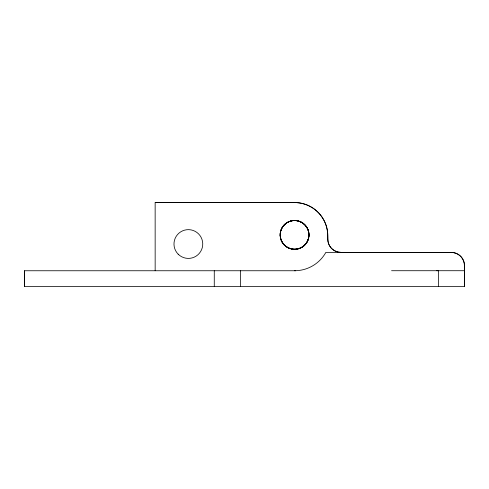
<?xml version="1.0" encoding="UTF-8"?>
<svg xmlns="http://www.w3.org/2000/svg" width="489" height="489" viewBox="0 0 489 489"><rect width="100%" height="100%" fill="white"/><g stroke="black" fill="none" stroke-linecap="round" stroke-linejoin="round"><path stroke-width="0.73" d="M155.16 270.759L155.147 202.562L294.567 202.55A33.215 33.215 0 0 1 327.789 235.777L327.85 239.286A13.075 13.075 0 0 0 340.925 252.361M438.401 286.407L438.419 270.717L436.763 270.717M155.196 202.58L294.574 202.568A33.215 33.215 0 0 1 327.74 235.777L327.801 239.286A13.075 13.075 0 0 0 340.876 252.361L451.371 252.458A13.075 13.075 0 0 1 464.507 265.484L464.434 286.407L464.403 265.515A13.075 13.075 0 0 0 451.323 252.458M451.433 252.41L325.79 252.422L325.625 252.813A35.825 35.825 0 0 1 294.604 270.735M295.717 270.747L24.45 270.759L24.517 286.45M391.561 270.723L464.55 270.717L464.55 286.407L24.456 286.45L24.511 270.759M240.423 286.432L240.435 270.741M214.268 286.432L214.28 270.741M178.192 254.194A14.383 14.383 0 0 0 202.257 247.746A14.383 14.383 0 0 0 184.634 230.136A14.383 14.383 0 0 0 178.192 254.194M284.415 245.062A14.383 14.383 0 0 0 308.473 238.608A14.383 14.383 0 0 0 290.857 220.997A14.383 14.383 0 0 0 284.415 245.062A14.383 14.383 0 0 0 308.437 238.608A14.383 14.383 0 0 0 290.863 221.016A14.383 14.383 0 0 0 284.421 245.075A14.383 14.383 0 0 0 308.486 238.626A14.383 14.383 0 0 0 290.821 220.997A14.383 14.383 0 0 0 284.372 245.062M284.372 245.075A14.383 14.383 0 0 0 308.431 238.626A14.383 14.383 0 0 0 290.814 221.016A14.383 14.383 0 0 0 284.372 245.075"/></g></svg>
